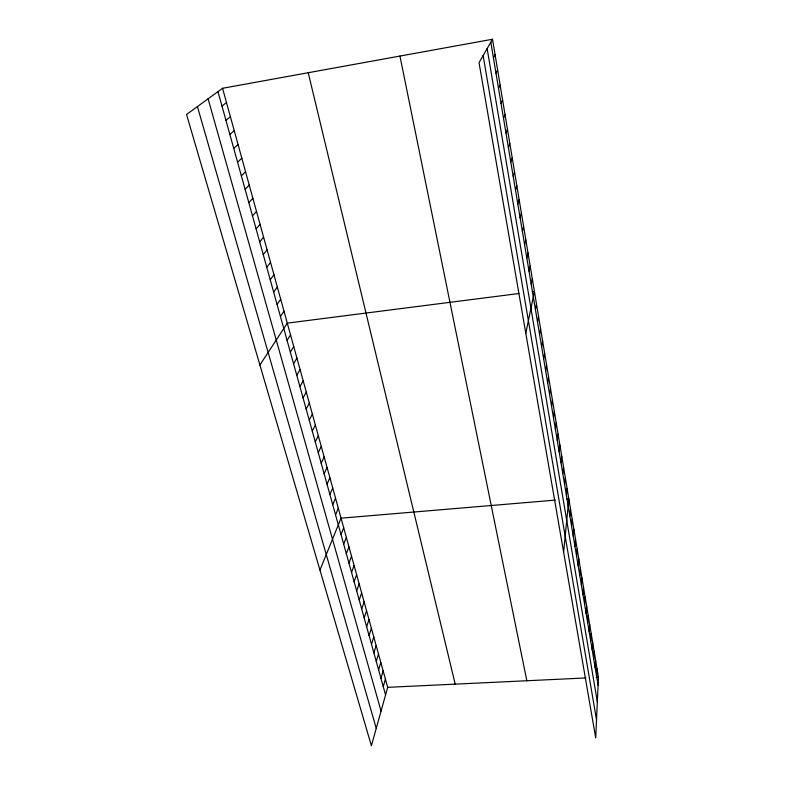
<?xml version="1.0" encoding="UTF-8"?>
<svg xmlns="http://www.w3.org/2000/svg" width="785" height="785" viewBox="0 0 785 785"><rect width="100%" height="100%" fill="white"/><g stroke="black" fill="none" stroke-linecap="round" stroke-linejoin="round"><path stroke-width="1.18" d="M492.529 39.25L598.455 677.357L595.707 737.9L479.036 62.663L492.529 39.25L222.557 88.283L186.545 114.502L371.403 745.75L387.672 687.336L222.557 88.283M596.649 676.513L597.022 668.712M595.197 667.75L595.58 659.999M593.715 658.919L594.117 651.207M592.233 650L592.646 642.336M590.732 641.002L591.154 633.377M589.211 631.915L589.653 624.34M587.68 622.75L588.142 615.224M586.14 613.507L586.621 606.03M584.58 604.165L585.08 596.737M583.01 594.745L583.52 587.366M581.42 585.237L581.95 577.917M579.821 575.631L580.36 568.369M578.202 565.946L578.761 558.734M576.573 556.163L577.152 549.009M574.924 546.282L575.523 539.187M573.256 536.312L573.874 529.276M571.578 526.244L572.216 519.268M569.881 516.079L570.538 509.171M563.62 552.169L568.84 498.966L566.593 499.162M566.397 495.198L567.094 488.417M564.611 484.473L565.328 477.761M562.806 473.64L563.542 466.996M560.981 462.689L561.736 456.124M559.136 451.63L559.911 445.144M557.271 440.463L558.066 434.046M555.387 429.179L556.212 422.84M553.484 417.777L554.328 411.517M551.561 406.247L552.424 400.075M549.618 394.61L550.511 388.516M547.655 382.844L548.568 376.839M545.673 370.952L546.615 365.035M543.662 358.931L544.633 353.103M541.64 346.784L542.631 341.053M539.589 334.508L540.61 328.876M537.519 322.095L538.569 316.561M535.429 309.555L536.498 304.119M525.793 333.262L534.408 291.529L532.181 291.814M531.17 284.052L532.299 278.812M529.002 271.08L530.169 265.958M526.813 257.971L528.011 252.956M524.606 244.714L525.822 239.817M522.368 231.31L523.615 226.531M520.112 217.759L521.387 213.088M383.266 686.659L385.406 679.113M380.951 678.328L383.119 670.822M517.815 204.041L519.13 199.508M378.615 669.919L380.813 662.452M376.26 661.451L378.488 654.023M515.51 190.176L516.854 185.76M373.886 652.894L376.143 645.515M371.491 644.269L373.778 636.929M369.078 635.575L371.393 628.275M513.164 176.144L514.548 171.856M366.634 626.793L368.989 619.532M364.181 617.942L366.556 610.73M361.699 609.003L364.112 601.84M510.799 161.955L512.212 157.805M359.196 599.995L361.64 592.871M356.665 590.899L359.147 583.824M354.113 581.724L356.625 574.698M508.405 147.6L509.848 143.576M351.543 572.461L354.094 565.485M348.952 563.12L351.533 556.192M346.332 553.69L348.942 546.821M505.982 133.077L507.463 129.191M343.683 544.172L346.332 537.362M341.014 534.565L343.702 527.805M319.956 570.067L341.043 518.169L555.368 500.104M503.528 118.378L505.049 114.639M335.538 514.852L338.306 508.209M332.732 504.726L335.529 498.151M501.046 103.512L502.596 99.921M329.886 494.511L332.732 487.995M327.021 484.198L329.906 477.741M324.126 473.777L327.051 467.389M498.534 88.46L500.123 85.016M321.202 463.258L324.166 456.939M318.259 452.631L321.261 446.38M315.276 441.906L318.327 435.724M495.992 73.231L497.621 69.944M312.263 431.073L315.354 424.96M309.231 420.132L312.361 414.097M493.422 57.825L495.09 54.685M306.16 409.083L309.339 403.117M303.059 397.916L306.278 392.029M299.919 386.642L303.196 380.833M296.759 375.25L300.076 369.529M293.561 363.74L296.926 358.097M290.332 352.112L293.747 346.558M287.065 340.366L290.538 334.901M259.904 365.015L287.29 323.126L518.836 293.521M280.441 316.512L284.003 311.223M277.076 304.394L280.696 299.203M273.671 292.148L277.34 287.055M270.236 279.774L273.965 274.77M266.763 267.263L270.54 262.367M263.25 254.625L267.086 249.826M259.698 241.849L263.593 237.158M256.106 228.926L260.061 224.343M252.485 215.875L256.489 211.4M248.816 202.667L252.888 198.311M245.106 189.322L249.237 185.083M241.358 175.83L245.558 171.709M237.57 162.191L241.829 158.187M233.734 148.394L238.061 144.518M229.858 134.441L234.244 130.693M225.943 120.331L230.398 116.72M221.978 106.063L226.502 102.58M387.672 687.336L585.806 677.955M596.158 677.465L598.455 677.357M197.418 106.583L376.25 728.362M208.094 98.812L381.059 711.082M217.965 91.619L385.563 694.921M308.22 72.72L455.202 684.137M399.948 56.069L526.833 680.752M483.128 55.568L596.531 719.835M487.132 48.621L597.346 701.927M490.821 42.223L598.101 685.187"/></g></svg>
